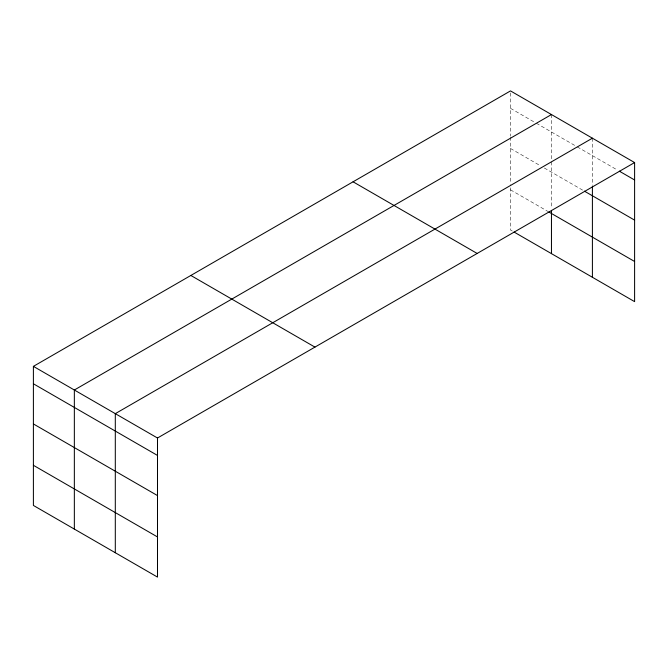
<?xml version="1.0" encoding="UTF-8"?>
<svg xmlns="http://www.w3.org/2000/svg" width="668" height="668" viewBox="0 0 668 668"><rect width="100%" height="100%" fill="white"/><g stroke="black" fill="none" stroke-linecap="round" stroke-linejoin="round"><path stroke-width="0.5" stroke-dasharray="3.34 2.5" d="M510.502 108.333L535.427 122.728M536.32 123.238L576.384 146.367M577.269 146.885L617.541 170.131M510.502 148.48L540.771 165.956M544.337 168.01L583.506 190.631M510.502 189.846L547.894 211.43M512.281 231.019L510.502 229.992L510.502 184.677M592.407 138.192L592.407 185.47M551.459 114.554L551.459 160.804M551.459 161.831L551.459 208.316M510.502 92.961L510.502 136.13M510.502 137.157L510.502 183.642"/><path stroke-width="1" d="M33.4 366.365L157.498 438.008L157.498 577.094L33.4 505.442L33.4 366.365L510.502 90.906L634.6 162.558L634.6 301.635L514.068 232.046M551.459 114.554L74.348 390.003L74.348 529.089M592.407 138.192L115.305 413.651L115.305 552.737M157.498 438.008L634.6 162.558M619.336 171.167L634.6 179.976M584.391 191.14L634.6 220.131M548.787 211.948L634.6 261.489M353.063 181.805L477.152 253.456M190.848 275.458L314.937 347.109M33.4 383.783L157.498 455.434M33.4 423.938L157.498 495.581M33.4 465.295L157.498 536.947M592.407 186.506L592.407 277.278M551.459 210.387L551.459 253.64"/></g></svg>
